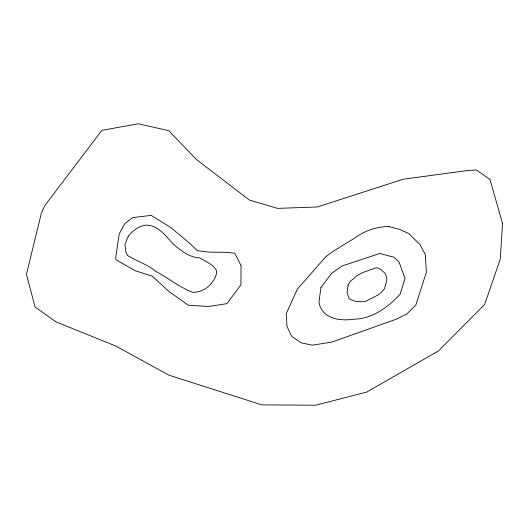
<?xml version="1.0" encoding="UTF-8"?>
<svg xmlns="http://www.w3.org/2000/svg" width="529" height="529" viewBox="0 0 529 529"><rect width="100%" height="100%" fill="white"/><g stroke="black" fill="none" stroke-linecap="round" stroke-linejoin="round"><path stroke-width="0.79" d="M388.577 226.518L399.078 229.242L408.943 233.6L420.079 244.742L425.389 254.753L426.354 272.342L415.854 304.969L406.735 314.074L395.904 319.357L331.921 342.078L312.17 345.186L301.107 342.799L291.73 336.325L286.989 326.479L286.156 313.823L297.265 289.277L325.937 256.565L332.734 251.579L354.847 238.004A57.806 57.806 0 0 1 388.577 226.524M241.019 265.584L240.953 284.728L226.895 303.666L208.426 306.489L188.403 305.22L169.181 291.704L152.253 276.138L135.16 270.729L116.44 260.03L115.593 258.562L119.184 234.003L124.58 223.932L132.514 217.624L151.201 215.363L170.913 227.622L189.971 243.545L197.41 250.726L209.153 252.128L226.247 252.34L234.83 253.212L241.019 265.584M502.55 223.536L500.275 259.078L484.643 304.525L438.369 351.011L366.537 392.128L315.707 405.207L261.855 404.87L168.963 375.193L116.063 346.171L55.889 321.817L35.093 307.038L26.45 274.326L41.447 212.79L44.846 205.576L101.872 130.346L138.241 123.793L168.738 130.676L196.517 159.606L249.437 200.055L277.461 208.366L317.235 206.998L403.296 179.219L465.375 170.827L476.417 169.961L489.986 179.49L502.55 223.536M348.069 285.052L347.097 292.934L349.173 298.792L354.324 301.094L360.917 301.808L365.949 301.173L377.633 295.215L381.138 292.57L384.477 288.655L386.871 279.953L386.501 276.389L384.887 273.103L380.331 269.129L377.68 267.991L375.795 267.872L362.722 272.554L357.181 275.642L350.244 281.395L348.069 285.052M320.931 287.545L318.961 302.244C322.009 319.152 340.121 321.235 354.139 319.192C372.39 318.835 388.26 307.164 400.142 294.17L405.016 278.452L399.025 261.948L393.874 257.187L379.769 253.477L342.032 266.021L331.491 273.486L320.931 287.545M128.163 236.417L124.937 244.57L125.803 251.949L127.555 255.428C136.78 261.233 147.624 264.388 155.943 271.463C168.434 278.102 179.443 287.399 192.867 292.339C204.3 292.372 213.498 284.172 216.559 273.5L216.467 270.517C213.108 264.202 205.503 261.61 199.77 257.868C189.058 257.517 180.964 250.574 173.195 243.981C165.742 235.954 158.257 225.195 146.103 225.116C138.638 226.028 132.653 230.604 128.163 236.417"/></g></svg>
